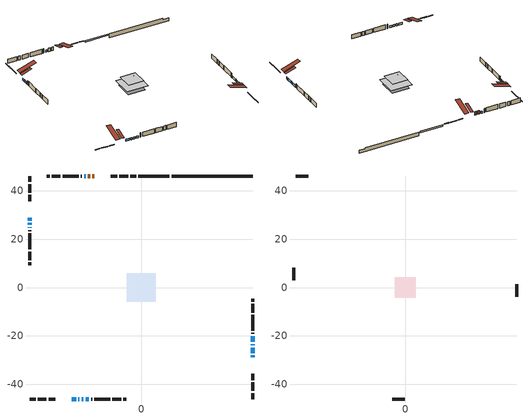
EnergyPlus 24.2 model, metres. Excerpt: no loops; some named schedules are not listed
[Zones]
conditioned space
 floor adiabatic (Floor3 construction): -2.15,-2.15 -2.15,2.15 2.15,2.15 2.15,-2.15 z0.76
 floor adiabatic (AdiabaticFloorConstruction): -5.92,-5.92 -5.92,5.92 5.92,5.92 5.92,-5.92 z0.76
 floor foundation (Slab1 construction): -4.94,-4.94 -4.94,4.94 4.94,4.94 4.94,-4.94 z-1.68
 floor foundation (Slab3 construction): -2.15,-2.15 -2.15,2.15 2.15,2.15 2.15,-2.15 z0
 wall outside (RimJoist1 construction): -2.07,46.12 -4.47,46.12 / -46.12,-46.12 -43.72,-46.12 / -46.12,46.12 -46.12,43.72 / 46.12,-46.12 46.12,-43.72 z0.76:1.06
 wall outside (RimJoist2 construction): -5.4,46.12 -9,46.12 / -42.79,-46.12 -39.19,-46.12 / -46.12,42.79 -46.12,39.19 / 46.12,-42.79 46.12,-39.19 z0.76:1.06
 wall outside (RimJoist3 construction): -9.93,46.12 -12.61,46.12 / -38.26,-46.12 -35.58,-46.12 / -46.12,38.26 -46.12,35.58 / 46.12,-38.26 46.12,-35.58 z0.76:1.06
 wall outside (AdiabaticWallConstruction 1): -19.38,46.12 -20.2,46.12 / -21.13,46.12 -22.05,46.12 z0.76:2.79
 wall outside (AdiabaticWallConstruction): -46.12,28.81 -46.12,27.64 / -28.81,-46.12 -26.93,-46.12 / -22.98,46.12 -23.64,46.12 / -46.12,26.71 -46.12,25.95 / -26,-46.12 -25.64,-46.12 / 46.12,-28.81 46.12,-28.09 / -46.12,25.02 -46.12,24.63 / 46.12,-27.16 46.12,-24.87 / 46.12,-23.95 46.12,-23.45 / 46.12,-22.52 46.12,-20.14 / -24.71,-46.12 -23.95,-46.12 / -23.02,-46.12 -21.7,-46.12 z0.76:1.98
 wall outside (Wall1 construction): -24.57,46.12 -25.01,46.12 / -20.77,-46.12 -20.33,-46.12 / -46.12,23.71 -46.12,23.27 / 46.12,-19.21 46.12,-18.77 z0.76:3.2
 wall outside (Wall2 construction): -25.94,46.12 -32.48,46.12 / -19.4,-46.12 -12.86,-46.12 / -46.12,22.34 -46.12,15.8 / 46.12,-17.84 46.12,-11.3 z0.76:3.2
 wall outside (Wall3 construction): -33.41,46.12 -36.99,46.12 / -11.93,-46.12 -8.35,-46.12 / -46.12,14.87 -46.12,11.29 / 46.12,-10.37 46.12,-6.79 z0.76:3.2
 wall outside (Wall4 construction): -37.92,46.12 -39.1,46.12 / -7.42,-46.12 -6.24,-46.12 / -46.12,10.36 -46.12,9.18 / 46.12,-5.86 46.12,-4.68 z0.76:3.2
 wall foundation (FoundationWall1 construction): 12.59,46.12,-1.68 12.59,46.12,0.61 42.77,46.12,0.61 42.77,46.12,-0.06 46.12,46.12,-0.06 46.12,46.12,-1.68
 wall foundation (FoundationWall3 construction): 11.66,46.12 -1.14,46.12 z0:0.76
 window (WindowConstruction): -46.12,28.81 -46.12,27.64 z0.76:1.98
 window (WindowConstruction 7): -28.81,-46.12 -26.93,-46.12 z0.76:1.98
 window (WindowConstruction 8): -22.98,46.12 -23.64,46.12 z0.76:1.98
 window (WindowConstruction 9): -46.12,26.71 -46.12,25.95 z0.76:1.98
 window (WindowConstruction 10): -26,-46.12 -25.64,-46.12 z0.76:1.98
 window (WindowConstruction 11): 46.12,-28.81 46.12,-28.09 z0.76:1.98
 window (WindowConstruction 1): -46.12,25.02 -46.12,24.64 z0.76:1.98
 window (WindowConstruction 2): 46.12,-27.16 46.12,-24.87 z0.76:1.98
 window (WindowConstruction 3): 46.12,-23.94 46.12,-23.45 z0.76:1.98
 window (WindowConstruction 4): 46.12,-22.52 46.12,-20.14 z0.76:1.98
 window (WindowConstruction 5): -24.71,-46.12 -23.95,-46.12 z0.76:1.98
 window (WindowConstruction 6): -23.02,-46.12 -21.7,-46.12 z0.76:1.98
 door (Door): -19.38,46.12 -20.2,46.12 z0.76:2.79
 door (Door 1): -21.13,46.12 -22.05,46.12 z0.76:2.79
 ceiling adiabatic (AdiabaticFloorConstruction): 5.92,-5.92 5.92,5.92 -5.92,5.92 -5.92,-5.92 z0.76
 roof outside (Roof2 construction): -18.45,46.12,3.2 -18.45,40.51,5.07 -16.97,40.51,5.07 -16.97,46.12,3.2; -29.74,-46.12,3.2 -29.74,-40.51,5.07 -31.22,-40.51,5.07 -31.22,-46.12,3.2; -46.12,29.74,3.2 -40.51,29.74,5.07 -40.51,31.22,5.07 -46.12,31.22,3.2; 46.12,-29.74,3.2 40.51,-29.74,5.07 40.51,-31.22,5.07 46.12,-31.22,3.2
attic - vented
 floor to conditioned space (Floor1 construction Reversed): -4.27,-4.27 -4.27,4.27 4.27,4.27 4.27,-4.27 z3.2
 floor to conditioned space (Floor2 construction Reversed): -2.35,-2.35 -2.35,2.35 2.35,2.35 2.35,-2.35 z3.2
 wall outside (Wall5 construction): -40.03,46.12 -45.19,46.12 / -5.31,-46.12 -0.15,-46.12 / -46.12,8.25 -46.12,3.09 / 46.12,-3.75 46.12,1.41 z0.76:3.2
 roof outside (Roof1 construction): -16.04,46.12,3.2 -16.04,36.63,6.36 -13.54,36.63,6.36 -13.54,46.12,3.2; -32.15,-46.12,3.2 -32.15,-36.63,6.36 -34.65,-36.63,6.36 -34.65,-46.12,3.2; -46.12,32.15,3.2 -36.63,32.15,6.36 -36.63,34.65,6.36 -46.12,34.65,3.2; 46.12,-32.15,3.2 36.63,-32.15,6.36 36.63,-34.65,6.36 46.12,-34.65,3.2
[Building]
Building 1: Terrain=Suburbs
[Site:Location]
Swift Current_SK: Latitude {deg}=50.29; Longitude {deg}=-107.69; Time Zone {hr}=-6; Elevation {m}=817; Keep Site Location Information=Yes
[Site:GroundTemperature:Shallow]
0.0715302, -2.00391, -2.17012, -1.18522, 2.76862, 6.70403, 10.1158, 12.2771, 12.4607, 10.7029, 7.37809, 3.5634
[Site:WaterMainsTemperature]
Calculation Method=Schedule; Temperature Schedule=mains temperature schedule
[Material] Roughness=Rough; Thermal Absorptance=0.9
Name | Thickness {m} | Conductivity {W/m-K} | Density {kg/m3} | Specific Heat {J/kg-K} | Solar Absorptance | Visible Absorptance
asphalt or fiberglass shingles | 0.00635 | 0.162714 | 1121.4 | 1465.45 | 0.84 | 0.84
ceiling loosefill ins | 0.0846667 | 0.0480833 | 16.02 | 1046.75 | 0.7 | 0.7
ceiling stud and cavity | 0.1397 | 0.0762858 | 65.682 | 1177.47 | 0.7 | 0.7
ceiling stud and cavity 1 | 0.1397 | 0.0853088 | 65.682 | 1177.47 | 0.7 | 0.7
concrete 4.0 in. | 0.1016 | 1.803125 | 2242.8 | 837.4 | 0.7 | 0.7
concrete 8.0 in. | 0.2032 | 1.803125 | 2242.8 | 837.4 | 0.7 | 0.7
door material | 0.04445 | 0.20624 | 512.64 | 1214.23 | 0.7 | 0.7
door material 1 | 0.04445 | 0.053851 | 512.64 | 1214.23 | 0.7 | 0.7
exterior vertical ins | 0.0457286 | 0.029427 | 32.04 | 1214.23 | 0.7 | 0.7
exterior vertical ins 1 | 0.107311 | 0.029427 | 32.04 | 1214.23 | 0.7 | 0.7
floor covering | 0.0127 | 9.015625 | 54.468 | 1339.84 | 0.6 | 0.6
floor covering 1 | 0.0127 | 0.0433444 | 54.468 | 1339.84 | 0.6 | 0.6
floor rigid ins; wall rigid ins 1 | 0.512978 | 0.029427 | 32.04 | 1214.23 | 0.7 | 0.7
floor stud and cavity | 0.0889 | 0.220277 | 50.32683 | 1063.81 | 0.7 | 0.7
floor stud and cavity 1 | 0.1397 | 1.75129 | 37.0049 | 1207.88 | 0.7 | 0.7
furniture material conditioned space 1 | 0.1524 | 0.115458 | 640.8 | 1214.23 | 0.6 | 0.6
gypsum board | 0.0127 | 0.160291 | 801 | 837.4 | 0.6 | 0.6
gypsum board 1 | 0.0127 | 0.160291 | 801 | 837.4 | 0.7 | 0.7
osb sheathing 0.5 in. | 0.0127 | 0.115458 | 512.64 | 1214.23 | 0.7 | 0.7
osb sheathing 0.75 in. | 0.01905 | 0.115458 | 512.64 | 1214.23 | 0.7 | 0.7
osb sheathing 2.0 in. | 0.0508 | 0.115458 | 512.64 | 1214.23 | 0.7 | 0.7
rim joist stud and cavity | 0.0508 | 0.271007 | 50.32683 | 1063.81 | 0.6 | 0.6
rim joist stud and cavity 1 | 0.0508 | 0.0310355 | 125.044 | 1163.47 | 0.6 | 0.6
roof rigid ins; wall rigid ins | 0.051816 | 0.029427 | 32.04 | 1214.23 | 0.7 | 0.7
roof stud and cavity | 0.2032 | 0.213789 | 78.34581 | 1123.46 | 0.7 | 0.7
wall stud and cavity | 0.1397 | 0.265352 | 139.0536 | 1170.24 | 0.7 | 0.7
wall stud and cavity 1 | 0.1397 | 0.114817 | 139.0536 | 1170.24 | 0.7 | 0.7
wall stud and cavity 2 | 0.1397 | 0.217369 | 139.0536 | 1170.24 | 0.7 | 0.7
wall stud and cavity 3 | 0.1397 | 0.255113 | 139.0536 | 1170.24 | 0.7 | 0.7
wall stud and cavity 4 | 0.0889 | 6.1454 | 50.32683 | 1063.81 | 0.6 | 0.6
wall stud and cavity 5 | 0.0889 | 0.380278 | 52.3479 | 1209.89 | 0.7 | 0.7
wall stud and cavity 6 | 0.0889 | 0.391764 | 83.0341 | 1211.67 | 0.7 | 0.7
wood siding | 0.0254 | 0.102417 | 544.68 | 1172.36 | 0 | 0
wood siding 1 | 0.00254 | 0.102417 | 544.68 | 1172.36 | 0 | 0
wood siding 2; wood siding 3; wood siding 4 | 0.0254 | 0.102417 | 544.68 | 1172.36 | 0.7 | 0.7
[WindowMaterial:SimpleGlazingSystem]
Name | U-Factor {W/m2-K} | Solar Heat Gain Coefficient
WindowMaterial | 2.92587 | 0.66
WindowMaterial 1 | 1.84081 | 0.5
WindowMaterial 2 | 1.79254 | 0.53
WindowMaterial 3 | 2.972433 | 0.61
WindowMaterial 4 | 1.68807 | 0.58
WindowMaterial 5 | 1.72498 | 0.56
WindowMaterial 6 | 1.2503 | 0.52
WindowMaterial 7 | 1.79368 | 0.53
WindowMaterial 8 | 4.36809 | 0.64
WindowMaterial 9 | 1.86011 | 0.49
[Construction]
AdiabaticFloorConstruction: floor stud and cavity 1, floor rigid ins, osb sheathing 0.75 in., floor covering 1
AdiabaticWallConstruction: wood siding 3, wall rigid ins 1, wall stud and cavity 5, gypsum board
AdiabaticWallConstruction 1: wood siding 4, wall rigid ins 1, wall stud and cavity 5, gypsum board
Door: door material
Door 1: door material 1
Floor1 construction Reversed: gypsum board, ceiling stud and cavity
Floor2 construction Reversed: gypsum board, ceiling stud and cavity 1, ceiling loosefill ins
Floor3 construction: floor stud and cavity, floor covering
FoundationWall1 construction; FoundationWall3 construction: concrete 8.0 in., gypsum board 1
furniture construction conditioned space 1: furniture material conditioned space 1
PartitionWallConstruction: gypsum board, wall stud and cavity 6, gypsum board
RimJoist1 construction: wood siding 2, rim joist stud and cavity
RimJoist2 construction; RimJoist3 construction: wood siding 2, osb sheathing 2.0 in., rim joist stud and cavity 1
Roof1 construction: asphalt or fiberglass shingles
Roof2 construction: asphalt or fiberglass shingles, roof rigid ins, osb sheathing 0.75 in., roof stud and cavity, gypsum board
Slab1 construction; Slab3 construction: concrete 4.0 in.
Wall1 construction: wood siding, wall rigid ins, osb sheathing 0.5 in., wall stud and cavity, gypsum board
Wall2 construction: wood siding, osb sheathing 0.5 in., wall stud and cavity 1, gypsum board
Wall3 construction: wood siding, wall rigid ins, osb sheathing 0.5 in., wall stud and cavity 2, gypsum board
Wall4 construction: wood siding, wall rigid ins, osb sheathing 0.5 in., wall stud and cavity 3, gypsum board
Wall5 construction: wood siding 1, wall stud and cavity 4
WindowConstruction: WindowMaterial
WindowConstruction 1: WindowMaterial 1
WindowConstruction 10; WindowConstruction 11: WindowMaterial 9
WindowConstruction 2; WindowConstruction 5: WindowMaterial 2
WindowConstruction 3: WindowMaterial 3
WindowConstruction 4: WindowMaterial 4
WindowConstruction 6: WindowMaterial 5
WindowConstruction 7: WindowMaterial 6
WindowConstruction 8: WindowMaterial 7
WindowConstruction 9: WindowMaterial 8
[Zone] Multiplier=1; Part of Total Floor Area=Yes
Name | Volume {m3}
attic - vented | 48.6938
conditioned space | 607.8
[Space]
Name | Zone | Volume {m3}
attic - vented 1 | attic - vented | 48.6938
conditioned space 1 | conditioned space | 607.8
[ZoneInfiltration:EffectiveLeakageArea]
infil attic - vented 1: Zone or Space=attic - vented 1; Schedule=Always On Discrete; Effective Air Leakage Area {cm2}=2956.68; Stack Coefficient=0.000389451; Wind Coefficient=1.33336e-05
[ZoneMixing]
whole house fan mix: Zone or Space=attic - vented; Schedule=Always On Continuous; Design Flow Rate Calculation Method=Flow/Zone; Design Flow Rate {m3/s}=0; Source Zone or Space=conditioned space
[SurfaceProperty:ExposedFoundationPerimeter] Exposed Perimeter Calculation Method=TotalExposedPerimeter
Name | Total Exposed Perimeter {m}
Slab1 | 33.528
Slab3 | 12.802
[InternalMass] Zone or ZoneList=conditioned space; Space or SpaceList=conditioned space 1
Name | Construction | Surface Area {m2}
furniture mass conditioned space 1 | furniture construction conditioned space 1 | 109.734
partition wall mass | PartitionWallConstruction | 255.929
[Lights]
interior lighting: Zone or ZoneList or Space or SpaceList=conditioned space 1; Schedule=interior lighting schedule; Design Level Calculation Method=LightingLevel; Lighting Level {W}=343.2; Return Air Fraction=0; Fraction Radiant=0.6; Fraction Visible=0.2; Fraction Replaceable=1
[People]
occupants: Zone or ZoneList or Space or SpaceList=conditioned space 1; Number of People Schedule=occupants schedule; Number of People Calculation Method=People; Number of People=3; Fraction Radiant=0.314171; Sensible Heat Fraction=0.56303; Activity Level Schedule=occupants activity schedule; Carbon Dioxide Generation Rate {m3/s-W}=0; Enable ASHRAE 55 Comfort Warnings=No; Mean Radiant Temperature Calculation Type=EnclosureAveraged
[ElectricEquipment] Zone or ZoneList or Space or SpaceList=conditioned space 1; Design Level Calculation Method=EquipmentLevel
Name | Schedule | Design Level {W} | Fraction Latent | Fraction Radiant | Fraction Lost
clothes dryer | clothes dryer schedule | 140.772 | 0.015 | 0.081 | 0.85
clothes washer | clothes washer schedule | 32.1985 | 0.03 | 0.162 | 0.7
cooking range | cooking range schedule | 215.147 | 0.08 | 0.432 | 0.2
dishwasher | dishwasher schedule | 66.8632 | 0.3 | 0.18 | 0.4
fridge | fridge schedule | 72.9452 | 0 | 0.6 | 0
mech vent house fan | mech vent house fan schedule | 0 | 0 | 0 | 1
mech vent house fan cfis | mech vent house fan cfis schedule | 0 | 0 | 0 | 0
misc plug loads | misc plug loads schedule | 494.7 | 0.045 | 0.513 | 0.1
whole house fan | Always On Discrete | 0 | 0 | 0 | 1
[OtherEquipment] Zone or ZoneList or Space or SpaceList=conditioned space 1; Design Level Calculation Method=EquipmentLevel
Name | Fuel Type | Schedule | Design Level {W} | Fraction Latent | Fraction Radiant | Fraction Lost
clothes dryer 1 | Electricity | clothes dryer schedule | 0 | 0.015 | 0.081 | 0.85
cooking range 1 | Electricity | cooking range schedule | 0 | 0.08 | 0.432 | 0.2
general water use latent | None | general water use schedule | 62.594 | 1 | 0 | 0
general water use sensible | None | general water use schedule | -61.6891 | 0 | 0.6 | 0
mech vent house fan latent load | None | Always On Discrete | 0 | 1 | 0 | 0
mech vent house fan sensible load | None | Always On Discrete | 0 | 0 | 0 | 0
water heater energy adjustment1 | Electricity | Always On Discrete | 0.01 | 0 | 0 | 1
[ZoneInfiltration:DesignFlowRate] Zone or ZoneList or Space or SpaceList=conditioned space 1; Schedule=Always On Discrete; Design Flow Rate Calculation Method=Flow/Zone; Design Flow Rate {m3/s}=0
infil flow; natural vent flow; whole house fan flow
[Foundation:Kiva] Initial Indoor Air Temperature {C}=21; Wall Depth Below Slab {m}=0.2032; Custom Block X Position 1 {m}=0.2159; Custom Block Z Position 1 {m}=0
Name | Wall Height Above Grade {m} | Custom Block Material Name 1 | Custom Block Depth 1 {m}
Foundation Kiva 1 | 0.609996 | exterior vertical ins | 2.28999
Foundation Kiva 2 | 0.759988 | exterior vertical ins 1 | 0.759988
[Foundation:Kiva:Settings]
Soil Conductivity {W/m-K}=0.849921; Soil Density {kg/m3}=1842.3; Soil Specific Heat {J/kg-K}=418.7; Ground Solar Absorptivity=0.9; Ground Thermal Absorptivity=0.9; Ground Surface Roughness {m}=0.03; Far-Field Width {m}=40; Deep-Ground Boundary Condition=ZeroFlux; Deep-Ground Depth {m}=40; Minimum Cell Dimension {m}=0.2; Maximum Cell Growth Coefficient=3; Simulation Timestep=Timestep
[Exterior:Lights]
exterior lighting: Schedule=exterior lighting schedule; Design Level {W}=75.6
[Schedule:Constant]
Name | Hourly Value
Always On Continuous; mech vent house fan schedule; mech vent house fan cfis schedule; Always On Discrete | 1
occupants activity schedule | 117.228
fridge schedule | 0
[Schedule:Week:Daily]
interior lighting schedule Week Rule - Jan1-Jan27: interior lighting schedule day, interior lighting schedule day, interior lighting schedule day, interior lighting schedule day, interior lighting schedule day, interior lighting schedule day, interior lighting schedule day, interior lighting schedule default day, interior lighting schedule default day, interior lighting schedule default day, interior lighting schedule default day, interior lighting schedule default day
interior lighting schedule Week Rule - Jan28-Feb3: interior lighting schedule day, interior lighting schedule day, interior lighting schedule day, interior lighting schedule day, interior lighting schedule day 1, interior lighting schedule day 1, interior lighting schedule day 1, interior lighting schedule default day, interior lighting schedule default day, interior lighting schedule default day, interior lighting schedule default day, interior lighting schedule default day
interior lighting schedule Week Rule - Feb4-Feb24: interior lighting schedule day 1, interior lighting schedule day 1, interior lighting schedule day 1, interior lighting schedule day 1, interior lighting schedule day 1, interior lighting schedule day 1, interior lighting schedule day 1, interior lighting schedule default day, interior lighting schedule default day, interior lighting schedule default day, interior lighting schedule default day, interior lighting schedule default day
interior lighting schedule Week Rule - Feb25-Mar3: interior lighting schedule day 1, interior lighting schedule day 1, interior lighting schedule day 1, interior lighting schedule day 1, interior lighting schedule day 2, interior lighting schedule day 2, interior lighting schedule day 2, interior lighting schedule default day, interior lighting schedule default day, interior lighting schedule default day, interior lighting schedule default day, interior lighting schedule default day
interior lighting schedule Week Rule - Mar4-Mar31: interior lighting schedule day 2, interior lighting schedule day 2, interior lighting schedule day 2, interior lighting schedule day 2, interior lighting schedule day 2, interior lighting schedule day 2, interior lighting schedule day 2, interior lighting schedule default day, interior lighting schedule default day, interior lighting schedule default day, interior lighting schedule default day, interior lighting schedule default day
interior lighting schedule Week Rule - Apr1-Apr28: interior lighting schedule day 3, interior lighting schedule day 3, interior lighting schedule day 3, interior lighting schedule day 3, interior lighting schedule day 3, interior lighting schedule day 3, interior lighting schedule day 3, interior lighting schedule default day, interior lighting schedule default day, interior lighting schedule default day, interior lighting schedule default day, interior lighting schedule default day
interior lighting schedule Week Rule - Apr29-May5: interior lighting schedule day 3, interior lighting schedule day 3, interior lighting schedule day 4, interior lighting schedule day 4, interior lighting schedule day 4, interior lighting schedule day 4, interior lighting schedule day 4, interior lighting schedule default day, interior lighting schedule default day, interior lighting schedule default day, interior lighting schedule default day, interior lighting schedule default day
interior lighting schedule Week Rule - May6-May26: interior lighting schedule day 4, interior lighting schedule day 4, interior lighting schedule day 4, interior lighting schedule day 4, interior lighting schedule day 4, interior lighting schedule day 4, interior lighting schedule day 4, interior lighting schedule default day, interior lighting schedule default day, interior lighting schedule default day, interior lighting schedule default day, interior lighting schedule default day
interior lighting schedule Week Rule - May27-Jun2: interior lighting schedule day 4, interior lighting schedule day 4, interior lighting schedule day 4, interior lighting schedule day 4, interior lighting schedule day 4, interior lighting schedule day 5, interior lighting schedule day 5, interior lighting schedule default day, interior lighting schedule default day, interior lighting schedule default day, interior lighting schedule default day, interior lighting schedule default day
interior lighting schedule Week Rule - Jun3-Jun30: interior lighting schedule day 5, interior lighting schedule day 5, interior lighting schedule day 5, interior lighting schedule day 5, interior lighting schedule day 5, interior lighting schedule day 5, interior lighting schedule day 5, interior lighting schedule default day, interior lighting schedule default day, interior lighting schedule default day, interior lighting schedule default day, interior lighting schedule default day
interior lighting schedule Week Rule - Jul1-Jul28: interior lighting schedule day 6, interior lighting schedule day 6, interior lighting schedule day 6, interior lighting schedule day 6, interior lighting schedule day 6, interior lighting schedule day 6, interior lighting schedule day 6, interior lighting schedule default day, interior lighting schedule default day, interior lighting schedule default day, interior lighting schedule default day, interior lighting schedule default day
interior lighting schedule Week Rule - Jul29-Aug4: interior lighting schedule day 6, interior lighting schedule day 6, interior lighting schedule day 6, interior lighting schedule day 7, interior lighting schedule day 7, interior lighting schedule day 7, interior lighting schedule day 7, interior lighting schedule default day, interior lighting schedule default day, interior lighting schedule default day, interior lighting schedule default day, interior lighting schedule default day
interior lighting schedule Week Rule - Aug5-Aug25: interior lighting schedule day 7, interior lighting schedule day 7, interior lighting schedule day 7, interior lighting schedule day 7, interior lighting schedule day 7, interior lighting schedule day 7, interior lighting schedule day 7, interior lighting schedule default day, interior lighting schedule default day, interior lighting schedule default day, interior lighting schedule default day, interior lighting schedule default day
interior lighting schedule Week Rule - Aug26-Sep1: interior lighting schedule day 7, interior lighting schedule day 7, interior lighting schedule day 7, interior lighting schedule day 7, interior lighting schedule day 7, interior lighting schedule day 7, interior lighting schedule day 8, interior lighting schedule default day, interior lighting schedule default day, interior lighting schedule default day, interior lighting schedule default day, interior lighting schedule default day
interior lighting schedule Week Rule - Sep2-Sep29: interior lighting schedule day 8, interior lighting schedule day 8, interior lighting schedule day 8, interior lighting schedule day 8, interior lighting schedule day 8, interior lighting schedule day 8, interior lighting schedule day 8, interior lighting schedule default day, interior lighting schedule default day, interior lighting schedule default day, interior lighting schedule default day, interior lighting schedule default day
interior lighting schedule Week Rule - Sep30-Oct6: interior lighting schedule day 8, interior lighting schedule day 9, interior lighting schedule day 9, interior lighting schedule day 9, interior lighting schedule day 9, interior lighting schedule day 9, interior lighting schedule day 9, interior lighting schedule default day, interior lighting schedule default day, interior lighting schedule default day, interior lighting schedule default day, interior lighting schedule default day
interior lighting schedule Week Rule - Oct7-Oct27: interior lighting schedule day 9, interior lighting schedule day 9, interior lighting schedule day 9, interior lighting schedule day 9, interior lighting schedule day 9, interior lighting schedule day 9, interior lighting schedule day 9, interior lighting schedule default day, interior lighting schedule default day, interior lighting schedule default day, interior lighting schedule default day, interior lighting schedule default day
interior lighting schedule Week Rule - Oct28-Nov3: interior lighting schedule day 9, interior lighting schedule day 9, interior lighting schedule day 9, interior lighting schedule day 9, interior lighting schedule day 10, interior lighting schedule day 10, interior lighting schedule day 10, interior lighting schedule default day, interior lighting schedule default day, interior lighting schedule default day, interior lighting schedule default day, interior lighting schedule default day
interior lighting schedule Week Rule - Nov4-Nov24: interior lighting schedule day 10, interior lighting schedule day 10, interior lighting schedule day 10, interior lighting schedule day 10, interior lighting schedule day 10, interior lighting schedule day 10, interior lighting schedule day 10, interior lighting schedule default day, interior lighting schedule default day, interior lighting schedule default day, interior lighting schedule default day, interior lighting schedule default day
interior lighting schedule Week Rule - Nov25-Dec1: interior lighting schedule day 10, interior lighting schedule day 10, interior lighting schedule day 10, interior lighting schedule day 10, interior lighting schedule day 10, interior lighting schedule day 10, interior lighting schedule day 11, interior lighting schedule default day, interior lighting schedule default day, interior lighting schedule default day, interior lighting schedule default day, interior lighting schedule default day
interior lighting schedule Week Rule - Dec2-Dec31: interior lighting schedule day 11, interior lighting schedule day 11, interior lighting schedule day 11, interior lighting schedule day 11, interior lighting schedule day 11, interior lighting schedule day 11, interior lighting schedule day 11, interior lighting schedule default day, interior lighting schedule default day, interior lighting schedule default day, interior lighting schedule default day, interior lighting schedule default day
occupants schedule Week Rule - Jan1-Dec31: occupants schedule day, occupants schedule day, occupants schedule day, occupants schedule day, occupants schedule day, occupants schedule day, occupants schedule day, occupants schedule default day, occupants schedule default day, occupants schedule default day, occupants schedule default day, occupants schedule default day
clothes dryer schedule Week Rule - Jan1-Dec31: clothes dryer schedule day, clothes dryer schedule day, clothes dryer schedule day, clothes dryer schedule day, clothes dryer schedule day, clothes dryer schedule day, clothes dryer schedule day, clothes dryer schedule default day, clothes dryer schedule default day, clothes dryer schedule default day, clothes dryer schedule default day, clothes dryer schedule default day
clothes washer schedule Week Rule - Jan1-Dec31: clothes washer schedule day, clothes washer schedule day, clothes washer schedule day, clothes washer schedule day, clothes washer schedule day, clothes washer schedule day, clothes washer schedule day, clothes washer schedule default day, clothes washer schedule default day, clothes washer schedule default day, clothes washer schedule default day, clothes washer schedule default day
cooking range schedule Week Rule - Jan1-Dec31: cooking range schedule day, cooking range schedule day, cooking range schedule day, cooking range schedule day, cooking range schedule day, cooking range schedule day, cooking range schedule day, cooking range schedule default day, cooking range schedule default day, cooking range schedule default day, cooking range schedule default day, cooking range schedule default day
dishwasher schedule Week Rule - Jan1-Dec31: dishwasher schedule day, dishwasher schedule day, dishwasher schedule day, dishwasher schedule day, dishwasher schedule day, dishwasher schedule day, dishwasher schedule day, dishwasher schedule default day, dishwasher schedule default day, dishwasher schedule default day, dishwasher schedule default day, dishwasher schedule default day
misc plug loads schedule Week Rule - Jan1-Dec31: misc plug loads schedule day, misc plug loads schedule day, misc plug loads schedule day, misc plug loads schedule day, misc plug loads schedule day, misc plug loads schedule day, misc plug loads schedule day, misc plug loads schedule default day, misc plug loads schedule default day, misc plug loads schedule default day, misc plug loads schedule default day, misc plug loads schedule default day
general water use schedule Week Rule - Jan1-Dec31: general water use schedule day, general water use schedule day, general water use schedule day, general water use schedule day, general water use schedule day, general water use schedule day, general water use schedule day, general water use schedule default day, general water use schedule default day, general water use schedule default day, general water use schedule default day, general water use schedule default day
exterior lighting schedule Week Rule - Jan1-Jan27: exterior lighting schedule day, exterior lighting schedule day, exterior lighting schedule day, exterior lighting schedule day, exterior lighting schedule day, exterior lighting schedule day, exterior lighting schedule day, exterior lighting schedule default day, exterior lighting schedule default day, exterior lighting schedule default day, exterior lighting schedule default day, exterior lighting schedule default day
exterior lighting schedule Week Rule - Jan28-Feb3: exterior lighting schedule day, exterior lighting schedule day, exterior lighting schedule day, exterior lighting schedule day, exterior lighting schedule day 1, exterior lighting schedule day 1, exterior lighting schedule day 1, exterior lighting schedule default day, exterior lighting schedule default day, exterior lighting schedule default day, exterior lighting schedule default day, exterior lighting schedule default day
exterior lighting schedule Week Rule - Feb4-Feb24: exterior lighting schedule day 1, exterior lighting schedule day 1, exterior lighting schedule day 1, exterior lighting schedule day 1, exterior lighting schedule day 1, exterior lighting schedule day 1, exterior lighting schedule day 1, exterior lighting schedule default day, exterior lighting schedule default day, exterior lighting schedule default day, exterior lighting schedule default day, exterior lighting schedule default day
exterior lighting schedule Week Rule - Feb25-Mar3: exterior lighting schedule day 1, exterior lighting schedule day 1, exterior lighting schedule day 1, exterior lighting schedule day 1, exterior lighting schedule day 2, exterior lighting schedule day 2, exterior lighting schedule day 2, exterior lighting schedule default day, exterior lighting schedule default day, exterior lighting schedule default day, exterior lighting schedule default day, exterior lighting schedule default day
exterior lighting schedule Week Rule - Mar4-Mar31: exterior lighting schedule day 2, exterior lighting schedule day 2, exterior lighting schedule day 2, exterior lighting schedule day 2, exterior lighting schedule day 2, exterior lighting schedule day 2, exterior lighting schedule day 2, exterior lighting schedule default day, exterior lighting schedule default day, exterior lighting schedule default day, exterior lighting schedule default day, exterior lighting schedule default day
exterior lighting schedule Week Rule - Apr1-Apr28: exterior lighting schedule day 3, exterior lighting schedule day 3, exterior lighting schedule day 3, exterior lighting schedule day 3, exterior lighting schedule day 3, exterior lighting schedule day 3, exterior lighting schedule day 3, exterior lighting schedule default day, exterior lighting schedule default day, exterior lighting schedule default day, exterior lighting schedule default day, exterior lighting schedule default day
exterior lighting schedule Week Rule - Apr29-May5: exterior lighting schedule day 3, exterior lighting schedule day 3, exterior lighting schedule day 4, exterior lighting schedule day 4, exterior lighting schedule day 4, exterior lighting schedule day 4, exterior lighting schedule day 4, exterior lighting schedule default day, exterior lighting schedule default day, exterior lighting schedule default day, exterior lighting schedule default day, exterior lighting schedule default day
exterior lighting schedule Week Rule - May6-May26: exterior lighting schedule day 4, exterior lighting schedule day 4, exterior lighting schedule day 4, exterior lighting schedule day 4, exterior lighting schedule day 4, exterior lighting schedule day 4, exterior lighting schedule day 4, exterior lighting schedule default day, exterior lighting schedule default day, exterior lighting schedule default day, exterior lighting schedule default day, exterior lighting schedule default day
exterior lighting schedule Week Rule - May27-Jun2: exterior lighting schedule day 4, exterior lighting schedule day 4, exterior lighting schedule day 4, exterior lighting schedule day 4, exterior lighting schedule day 4, exterior lighting schedule day 5, exterior lighting schedule day 5, exterior lighting schedule default day, exterior lighting schedule default day, exterior lighting schedule default day, exterior lighting schedule default day, exterior lighting schedule default day
exterior lighting schedule Week Rule - Jun3-Jun30: exterior lighting schedule day 5, exterior lighting schedule day 5, exterior lighting schedule day 5, exterior lighting schedule day 5, exterior lighting schedule day 5, exterior lighting schedule day 5, exterior lighting schedule day 5, exterior lighting schedule default day, exterior lighting schedule default day, exterior lighting schedule default day, exterior lighting schedule default day, exterior lighting schedule default day
exterior lighting schedule Week Rule - Jul1-Jul28: exterior lighting schedule day 6, exterior lighting schedule day 6, exterior lighting schedule day 6, exterior lighting schedule day 6, exterior lighting schedule day 6, exterior lighting schedule day 6, exterior lighting schedule day 6, exterior lighting schedule default day, exterior lighting schedule default day, exterior lighting schedule default day, exterior lighting schedule default day, exterior lighting schedule default day
exterior lighting schedule Week Rule - Jul29-Aug4: exterior lighting schedule day 6, exterior lighting schedule day 6, exterior lighting schedule day 6, exterior lighting schedule day 7, exterior lighting schedule day 7, exterior lighting schedule day 7, exterior lighting schedule day 7, exterior lighting schedule default day, exterior lighting schedule default day, exterior lighting schedule default day, exterior lighting schedule default day, exterior lighting schedule default day
exterior lighting schedule Week Rule - Aug5-Aug25: exterior lighting schedule day 7, exterior lighting schedule day 7, exterior lighting schedule day 7, exterior lighting schedule day 7, exterior lighting schedule day 7, exterior lighting schedule day 7, exterior lighting schedule day 7, exterior lighting schedule default day, exterior lighting schedule default day, exterior lighting schedule default day, exterior lighting schedule default day, exterior lighting schedule default day
exterior lighting schedule Week Rule - Aug26-Sep1: exterior lighting schedule day 7, exterior lighting schedule day 7, exterior lighting schedule day 7, exterior lighting schedule day 7, exterior lighting schedule day 7, exterior lighting schedule day 7, exterior lighting schedule day 8, exterior lighting schedule default day, exterior lighting schedule default day, exterior lighting schedule default day, exterior lighting schedule default day, exterior lighting schedule default day
exterior lighting schedule Week Rule - Sep2-Sep29: exterior lighting schedule day 8, exterior lighting schedule day 8, exterior lighting schedule day 8, exterior lighting schedule day 8, exterior lighting schedule day 8, exterior lighting schedule day 8, exterior lighting schedule day 8, exterior lighting schedule default day, exterior lighting schedule default day, exterior lighting schedule default day, exterior lighting schedule default day, exterior lighting schedule default day
exterior lighting schedule Week Rule - Sep30-Oct6: exterior lighting schedule day 8, exterior lighting schedule day 9, exterior lighting schedule day 9, exterior lighting schedule day 9, exterior lighting schedule day 9, exterior lighting schedule day 9, exterior lighting schedule day 9, exterior lighting schedule default day, exterior lighting schedule default day, exterior lighting schedule default day, exterior lighting schedule default day, exterior lighting schedule default day
exterior lighting schedule Week Rule - Oct7-Oct27: exterior lighting schedule day 9, exterior lighting schedule day 9, exterior lighting schedule day 9, exterior lighting schedule day 9, exterior lighting schedule day 9, exterior lighting schedule day 9, exterior lighting schedule day 9, exterior lighting schedule default day, exterior lighting schedule default day, exterior lighting schedule default day, exterior lighting schedule default day, exterior lighting schedule default day
[Schedule:Year]
interior lighting schedule: interior lighting schedule Week Rule - Jan1-Jan27, 1, 1, 1, 27, interior lighting schedule Week Rule - Jan28-Feb3, 1, 28, 2, 3, interior lighting schedule Week Rule - Feb4-Feb24, 2, 4, 2, 24, interior lighting schedule Week Rule - Feb25-Mar3, 2, 25, 3, 3, interior lighting schedule Week Rule - Mar4-Mar31, 3, 4, 3, 31, interior lighting schedule Week Rule - Apr1-Apr28, 4, 1, 4, 28, interior lighting schedule Week Rule - Apr29-May5, 4, 29, 5, 5, interior lighting schedule Week Rule - May6-May26, 5, 6, 5, 26, interior lighting schedule Week Rule - May27-Jun2, 5, 27, 6, 2, interior lighting schedule Week Rule - Jun3-Jun30, 6, 3, 6, 30, interior lighting schedule Week Rule - Jul1-Jul28, 7, 1, 7, 28, interior lighting schedule Week Rule - Jul29-Aug4, 7, 29, 8, 4, interior lighting schedule Week Rule - Aug5-Aug25, 8, 5, 8, 25, interior lighting schedule Week Rule - Aug26-Sep1, 8, 26, 9, 1, interior lighting schedule Week Rule - Sep2-Sep29, 9, 2, 9, 29, interior lighting schedule Week Rule - Sep30-Oct6, 9, 30, 10, 6, interior lighting schedule Week Rule - Oct7-Oct27, 10, 7, 10, 27, interior lighting schedule Week Rule - Oct28-Nov3, 10, 28, 11, 3, interior lighting schedule Week Rule - Nov4-Nov24, 11, 4, 11, 24, interior lighting schedule Week Rule - Nov25-Dec1, 11, 25, 12, 1, interior lighting schedule Week Rule - Dec2-Dec31, 12, 2, 12, 31
occupants schedule: occupants schedule Week Rule - Jan1-Dec31, 1, 1, 12, 31
clothes dryer schedule: clothes dryer schedule Week Rule - Jan1-Dec31, 1, 1, 12, 31
clothes washer schedule: clothes washer schedule Week Rule - Jan1-Dec31, 1, 1, 12, 31
cooking range schedule: cooking range schedule Week Rule - Jan1-Dec31, 1, 1, 12, 31
dishwasher schedule: dishwasher schedule Week Rule - Jan1-Dec31, 1, 1, 12, 31
misc plug loads schedule: misc plug loads schedule Week Rule - Jan1-Dec31, 1, 1, 12, 31
general water use schedule: general water use schedule Week Rule - Jan1-Dec31, 1, 1, 12, 31
exterior lighting schedule: exterior lighting schedule Week Rule - Jan1-Jan27, 1, 1, 1, 27, exterior lighting schedule Week Rule - Jan28-Feb3, 1, 28, 2, 3, exterior lighting schedule Week Rule - Feb4-Feb24, 2, 4, 2, 24, exterior lighting schedule Week Rule - Feb25-Mar3, 2, 25, 3, 3, exterior lighting schedule Week Rule - Mar4-Mar31, 3, 4, 3, 31, exterior lighting schedule Week Rule - Apr1-Apr28, 4, 1, 4, 28, exterior lighting schedule Week Rule - Apr29-May5, 4, 29, 5, 5, exterior lighting schedule Week Rule - May6-May26, 5, 6, 5, 26, exterior lighting schedule Week Rule - May27-Jun2, 5, 27, 6, 2, exterior lighting schedule Week Rule - Jun3-Jun30, 6, 3, 6, 30, exterior lighting schedule Week Rule - Jul1-Jul28, 7, 1, 7, 28, exterior lighting schedule Week Rule - Jul29-Aug4, 7, 29, 8, 4, exterior lighting schedule Week Rule - Aug5-Aug25, 8, 5, 8, 25, exterior lighting schedule Week Rule - Aug26-Sep1, 8, 26, 9, 1, exterior lighting schedule Week Rule - Sep2-Sep29, 9, 2, 9, 29, exterior lighting schedule Week Rule - Sep30-Oct6, 9, 30, 10, 6, exterior lighting schedule Week Rule - Oct7-Oct27, 10, 7, 10, 27, exterior lighting schedule Week Rule - Oct28-Nov3, 10, 28, 11, 3, exterior lighting schedule Week Rule - Nov4-Nov24, 11, 4, 11, 24, exterior lighting schedule Week Rule - Nov25-Dec1, 11, 25, 12, 1, exterior lighting schedule Week Rule - Dec2-Dec31, 12, 2, 12, 31
[Schedule:Compact]
mains temperature schedule: Through: 01/01, For: AllDays, Until: 24:00, 5.17944, Through: 01/02, For: AllDays, Until: 24:00, 5.11222, Through: 01/03, For: AllDays, Until: 24:00, 5.04667, Through: 01/04, For: AllDays, Until: 24:00, 4.98167, Through: 01/05, For: AllDays, Until: 24:00, 4.91778, Through: 01/06, For: AllDays, Until: 24:00, 4.85444, Through: 01/07, For: AllDays, Until: 24:00, 4.79278, Through: 01/08, For: AllDays, Until: 24:00, 4.73167, Through: 01/09, For: AllDays, Until: 24:00, 4.67167, Through: 01/10, For: AllDays, Until: 24:00, 4.61278, Through: 01/11, For: AllDays, Until: 24:00, 4.55556, Through: 01/12, For: AllDays, Until: 24:00, 4.49889, Through: 01/13, For: AllDays, Until: 24:00, 4.44333, Through: 01/14, For: AllDays, Until: 24:00, 4.38889, Through: 01/15, For: AllDays, Until: 24:00, 4.33611, Through: 01/16, For: AllDays, Until: 24:00, 4.28389, Through: 01/17, For: AllDays, Until: 24:00, 4.23333, Through: 01/18, For: AllDays, Until: 24:00, 4.18389, Through: 01/19, For: AllDays, Until: 24:00, 4.13556, Through: 01/20, For: AllDays, Until: 24:00, 4.08833, Through: 01/21, For: AllDays, Until: 24:00, 4.04222, Through: 01/22, For: AllDays, Until: 24:00, 3.99778, Through: 01/23, For: AllDays, Until: 24:00, 3.95444, Through: 01/24, For: AllDays, Until: 24:00, 3.91278, Through: 01/25, For: AllDays, Until: 24:00, 3.87167, Through: 01/26, For: AllDays, Until: 24:00, 3.83222, Through: 01/27, For: AllDays, Until: 24:00, 3.79444, Through: 01/28, For: AllDays, Until: 24:00, 3.75778, Through: 01/29, For: AllDays, Until: 24:00, 3.72222, Through: 01/30, For: AllDays, Until: 24:00, 3.68833, Through: 01/31, For: AllDays, Until: 24:00, 3.65556, Through: 02/01, For: AllDays, Until: 24:00, 3.62444, Through: 02/02, For: AllDays, Until: 24:00, 3.59444, Through: 02/03, For: AllDays, Until: 24:00, 3.56611, Through: 02/04, For: AllDays, Until: 24:00, 3.53889, Through: 02/05, For: AllDays, Until: 24:00, 3.51333, Through: 02/06, For: AllDays, Until: 24:00, 3.48889, Through: 02/07, For: AllDays, Until: 24:00, 3.46611, Through: 02/08, For: AllDays, Until: 24:00, 3.445, Through: 02/09, For: AllDays, Until: 24:00, 3.425, Through: 02/10, For: AllDays, Until: 24:00, 3.40667, Through: 02/11, For: AllDays, Until: 24:00, 3.38944, Through: 02/12, For: AllDays, Until: 24:00, 3.37389, Through: 02/13, For: AllDays, Until: 24:00, 3.36, Through: 02/14, For: AllDays, Until: 24:00, 3.34722, Through: 02/15, For: AllDays, Until: 24:00, 3.33611, Through: 02/16, For: AllDays, Until: 24:00, 3.32667, Through: 02/17, For: AllDays, Until: 24:00, 3.31833, Through: 02/18, For: AllDays, Until: 24:00, 3.31167, Through: 02/19, For: AllDays, Until: 24:00, 3.30611, Through: 02/20, For: AllDays, Until: 24:00, 3.30222, Through: 02/21, For: AllDays, Until: 24:00, 3.3, Through: 02/22, For: AllDays, Until: 24:00, 3.29944, Through: 02/23, For: AllDays, Until: 24:00, 3.3, Through: 02/24, For: AllDays, Until: 24:00, 3.30222, Through: 02/25, For: AllDays, Until: 24:00, 3.30611, Through: 02/26, For: AllDays, Until: 24:00, 3.31111, Through: 02/27, For: AllDays, Until: 24:00, 3.31778, Through: 02/28, For: AllDays, Until: 24:00, 3.32611, Through: 03/01, For: AllDays, Until: 24:00, 3.33556, Through: 03/02, For: AllDays, Until: 24:00, 3.34667, Through: 03/03, For: AllDays, Until: 24:00, 3.35889, Through: 03/04, For: AllDays, Until: 24:00, 3.37278, Through: 03/05, For: AllDays, Until: 24:00, 3.38833, Through: 03/06, For: AllDays, Until: 24:00, 3.40556, Through: 03/07, For: AllDays, Until: 24:00, 3.42389, Through: 03/08, For: AllDays, Until: 24:00, 3.44389, Through: 03/09, For: AllDays, Until: 24:00, 3.465, Through: 03/10, For: AllDays, Until: 24:00, 3.48778, Through: 03/11, For: AllDays, Until: 24:00, 3.51167, Through: 03/12, For: AllDays, Until: 24:00, 3.53722, Through: 03/13, For: AllDays, Until: 24:00, 3.56444, Through: 03/14, For: AllDays, Until: 24:00, 3.59278, Through: 03/15, For: AllDays, Until: 24:00, 3.62222, Through: 03/16, For: AllDays, Until: 24:00, 3.65333, Through: 03/17, For: AllDays, Until: 24:00, 3.68611, Through: 03/18, For: AllDays, Until: 24:00, 3.72, Through: 03/19, For: AllDays, Until: 24:00, 3.75556, Through: 03/20, For: AllDays, Until: 24:00, 3.79167, Through: 03/21, For: AllDays, Until: 24:00, 3.83, Through: 03/22, For: AllDays, Until: 24:00, 3.86944, Through: 03/23, For: AllDays, Until: 24:00, 3.91, Through: 03/24, For: AllDays, Until: 24:00, 3.95167, Through: 03/25, For: AllDays, Until: 24:00, 3.995, Through: 03/26, For: AllDays, Until: 24:00, 4.03944, Through: 03/27, For: AllDays, Until: 24:00, 4.085, Through: 03/28, For: AllDays, Until: 24:00, 4.13222, Through: 03/29, For: AllDays, Until: 24:00, 4.18056, Through: 03/30, For: AllDays, Until: 24:00, 4.23, Through: 03/31, For: AllDays, Until: 24:00, 4.28056, Through: 04/01, For: AllDays, Until: 24:00, 4.33222, Through: 04/02, For: AllDays, Until: 24:00, 4.38556, Through: 04/03, For: AllDays, Until: 24:00, 4.44, Through: 04/04, For: AllDays, Until: 24:00, 4.495, Through: 04/05, For: AllDays, Until: 24:00, 4.55167, Through: 04/06, For: AllDays, Until: 24:00, 4.60944, Through: 04/07, For: AllDays, Until: 24:00, 4.66778, Through: 04/08, For: AllDays, Until: 24:00, 4.72778, Through: 04/09, For: AllDays, Until: 24:00, 4.78833, Through: 04/10, For: AllDays, Until: 24:00, 4.85056, Through: 04/11, For: AllDays, Until: 24:00, 4.91333, Through: 04/12, For: AllDays, Until: 24:00, 4.97722, Through: 04/13, For: AllDays, Until: 24:00, 5.04222, Through: 04/14, For: AllDays, Until: 24:00, 5.10833, Through: 04/15, For: AllDays, Until: 24:00, 5.175, Through: 04/16, For: AllDays, Until: 24:00, 5.24278, Through: 04/17, For: AllDays, Until: 24:00, 5.31167, Through: 04/18, For: AllDays, Until: 24:00, 5.38111, Through: 04/19, For: AllDays, Until: 24:00, 5.45167, Through: 04/20, For: AllDays, Until: 24:00, 5.52278, Through: 04/21, For: AllDays, Until: 24:00, 5.595, Through: 04/22, For: AllDays, Until: 24:00, 5.66778, Through: 04/23, For: AllDays, Until: 24:00, 5.74167, Through: 04/24, For: AllDays, Until: 24:00, 5.81611, Through: 04/25, For: AllDays, Until: 24:00, 5.89111, Through: 04/26, For: AllDays, Until: 24:00, 5.96722, Through: 04/27, For: AllDays, Until: 24:00, 6.04389, Through: 04/28, For: AllDays, Until: 24:00, 6.12111, Through: 04/29, For: AllDays, Until: 24:00, 6.19889, Through: 04/30, For: AllDays, Until: 24:00, 6.27722, Through: 05/01, For: AllDays, Until: 24:00, 6.35667, Through: 05/02, For: AllDays, Until: 24:00, 6.43611, Through: 05/03, For: AllDays, Until: 24:00, 6.51667, Through: 05/04, For: AllDays, Until: 24:00, 6.59778, Through: 05/05, For: AllDays, Until: 24:00, 6.67889, Through: 05/06, For: AllDays, Until: 24:00, 6.76056, Through: 05/07, For: AllDays, Until: 24:00, 6.84278, Through: 05/08, For: AllDays, Until: 24:00, 6.92556, Through: 05/09, For: AllDays, Until: 24:00, 7.00889, Through: 05/10, For: AllDays, Until: 24:00, 7.09222, Through: 05/11, For: AllDays, Until: 24:00, 7.17611, Through: 05/12, For: AllDays, Until: 24:00, 7.26056, Through: 05/13, For: AllDays, Until: 24:00, 7.345, Through: 05/14, For: AllDays, Until: 24:00, 7.43, Through: 05/15, For: AllDays, Until: 24:00, 7.515, Through: 05/16, For: AllDays, Until: 24:00, 7.60056, Through: 05/17, For: AllDays, Until: 24:00, 7.68556, Through: 05/18, For: AllDays, Until: 24:00, 7.77167, Through: 05/19, For: AllDays, Until: 24:00, 7.85722, Through: 05/20, For: AllDays, Until: 24:00, 7.94333, Through: 05/21, For: AllDays, Until: 24:00, 8.02944, Through: 05/22, For: AllDays, Until: 24:00, 8.11556, Through: 05/23, For: AllDays, Until: 24:00, 8.20222, Through: 05/24, For: AllDays, Until: 24:00, 8.28833, Through: 05/25, For: AllDays, Until: 24:00, 8.37444, Through: 05/26, For: AllDays, Until: 24:00, 8.46111, Through: 05/27, For: AllDays, Until: 24:00, 8.54722, Through: 05/28, For: AllDays, Until: 24:00, 8.63333, Through: 05/29, For: AllDays, Until: 24:00, 8.71944, Through: 05/30, For: AllDays, Until: 24:00, 8.80556, Through: 05/31, For: AllDays, Until: 24:00, 8.89111, Through: 06/01, For: AllDays, Until: 24:00, 8.97722, Through: 06/02, For: AllDays, Until: 24:00, 9.06222, Through: 06/03, For: AllDays, Until: 24:00, 9.14778, Through: 06/04, For: AllDays, Until: 24:00, 9.23278, Through: 06/05, For: AllDays, Until: 24:00, 9.31722, Through: 06/06, For: AllDays, Until: 24:00, 9.40167, Through: 06/07, For: AllDays, Until: 24:00, 9.48611, Through: 06/08, For: AllDays, Until: 24:00, 9.56944, Through: 06/09, For: AllDays, Until: 24:00, 9.65278, Through: 06/10, For: AllDays, Until: 24:00, 9.73611, Through: 06/11, For: AllDays, Until: 24:00, 9.81833, Through: 06/12, For: AllDays, Until: 24:00, 9.90056, Through: 06/13, For: AllDays, Until: 24:00, 9.98222, Through: 06/14, For: AllDays, Until: 24:00, 10.0633, Through: 06/15, For: AllDays, Until: 24:00, 10.1439, Through: 06/16, For: AllDays, Until: 24:00, 10.2244, Through: 06/17, For: AllDays, Until: 24:00, 10.3039, Through: 06/18, For: AllDays, Until: 24:00, 10.3828, Through: 06/19, For: AllDays, Until: 24:00, 10.4611, Through: 06/20, For: AllDays, Until: 24:00, 10.5389, Through: 06/21, For: AllDays, Until: 24:00, 10.6156, Through: 06/22, For: AllDays, Until: 24:00, 10.6922, Through: 06/23, For: AllDays, Until: 24:00, 10.7678, Through: 06/24, For: AllDays, Until: 24:00, 10.8428, Through: 06/25, For: AllDays, Until: 24:00, 10.9167, Through: 06/26, For: AllDays, Until: 24:00, 10.9906, Through: 06/27, For: AllDays, Until: 24:00, 11.0628, Through: 06/28, For: AllDays, Until: 24:00, 11.1344, Through: 06/29, For: AllDays, Until: 24:00, 11.2056, Through: 06/30, For: AllDays, Until: 24:00, 11.2756, Through: 07/01, For: AllDays, Until: 24:00, 11.345, Through: 07/02, For: AllDays, Until: 24:00, 11.4133, Through: 07/03, For: AllDays, Until: 24:00, 11.4806, Through: 07/04, For: AllDays, Until: 24:00, 11.5472, Through: 07/05, For: AllDays, Until: 24:00, 11.6128, Through: 07/06, For: AllDays, Until: 24:00, 11.6772, Through: 07/07, For: AllDays, Until: 24:00, 11.7411, Through: 07/08, For: AllDays, Until: 24:00, 11.8033, Through: 07/09, For: AllDays, Until: 24:00, 11.865, Through: 07/10, For: AllDays, Until: 24:00, 11.9256, Through: 07/11, For: AllDays, Until: 24:00, 11.985, Through: 07/12, For: AllDays, Until: 24:00, 12.0433, Through: 07/13, For: AllDays, Until: 24:00, 12.1, Through: 07/14, For: AllDays, Until: 24:00, 12.1561, Through: 07/15, For: AllDays, Until: 24:00, 12.2111, Through: 07/16, For: AllDays, Until: 24:00, 12.265, Through: 07/17, For: AllDays, Until: 24:00, 12.3178, Through: 07/18, For: AllDays, Until: 24:00, 12.3689, Through: 07/19, For: AllDays, Until: 24:00, 12.4194, Through: 07/20, For: AllDays, Until: 24:00, 12.4683, Through: 07/21, For: AllDays, Until: 24:00, 12.5161, Through: 07/22, For: AllDays, Until: 24:00, 12.5628, Through: 07/23, For: AllDays, Until: 24:00, 12.6078, Through: 07/24, For: AllDays, Until: 24:00, 12.6517, Through: 07/25, For: AllDays, Until: 24:00, 12.6944, Through: 07/26, For: AllDays, Until: 24:00, 12.7361, Through: 07/27, For: AllDays, Until: 24:00, 12.7761, Through: 07/28, For: AllDays, Until: 24:00, 12.815, Through: 07/29, For: AllDays, Until: 24:00, 12.8522, Through: 07/30, For: AllDays, Until: 24:00, 12.8883, Through: 07/31, For: AllDays, Until: 24:00, 12.9233, Through: 08/01, For: AllDays, Until: 24:00, 12.9567, Through: 08/02, For: AllDays, Until: 24:00, 12.9889, Through: 08/03, For: AllDays, Until: 24:00, 13.0194, Through: 08/04, For: AllDays, Until: 24:00, 13.0489, Through: 08/05, For: AllDays, Until: 24:00, 13.0767, Through: 08/06, For: AllDays, Until: 24:00, 13.1028, Through: 08/07, For: AllDays, Until: 24:00, 13.1278, Through: 08/08, For: AllDays, Until: 24:00, 13.1517, Through: 08/09, For: AllDays, Until: 24:00, 13.1739, Through: 08/10, For: AllDays, Until: 24:00, 13.1944, Through: 08/11, For: AllDays, Until: 24:00, 13.2139, Through: 08/12, For: AllDays, Until: 24:00, 13.2317, Through: 08/13, For: AllDays, Until: 24:00, 13.2478, Through: 08/14, For: AllDays, Until: 24:00, 13.2628, Through: 08/15, For: AllDays, Until: 24:00, 13.2761, Through: 08/16, For: AllDays, Until: 24:00, 13.2883, Through: 08/17, For: AllDays, Until: 24:00, 13.2989, Through: 08/18, For: AllDays, Until: 24:00, 13.3078, Through: 08/19, For: AllDays, Until: 24:00, 13.3156, Through: 08/20, For: AllDays, Until: 24:00, 13.3211, Through: 08/21, For: AllDays, Until: 24:00, 13.3261, Through: 08/22, For: AllDays, Until: 24:00, 13.3289, Through: 08/23, For: AllDays, Until: 24:00, 13.3306, Through: 08/24, For: AllDays, Until: 24:00, 13.3306, Through: 08/25, For: AllDays, Until: 24:00, 13.3294, Through: 08/26, For: AllDays, Until: 24:00, 13.3267, Through: 08/27, For: AllDays, Until: 24:00, 13.3222, Through: 08/28, For: AllDays, Until: 24:00, 13.3167, Through: 08/29, For: AllDays, Until: 24:00, 13.3094, Through: 08/30, For: AllDays, Until: 24:00, 13.3006, Through: 08/31, For: AllDays, Until: 24:00, 13.29, Through: 09/01, For: AllDays, Until: 24:00, 13.2783, Through: 09/02, For: AllDays, Until: 24:00, 13.2656, Through: 09/03, For: AllDays, Until: 24:00, 13.2506, Through: 09/04, For: AllDays, Until: 24:00, 13.2344, Through: 09/05, For: AllDays, Until: 24:00, 13.2172, Through: 09/06, For: AllDays, Until: 24:00, 13.1978, Through: 09/07, For: AllDays, Until: 24:00, 13.1772, Through: 09/08, For: AllDays, Until: 24:00, 13.1556, Through: 09/09, For: AllDays, Until: 24:00, 13.1322, Through: 09/10, For: AllDays, Until: 24:00, 13.1072, Through: 09/11, For: AllDays, Until: 24:00, 13.0811, Through: 09/12, For: AllDays, Until: 24:00, 13.0539, Through: 09/13, For: AllDays, Until: 24:00, 13.0244, Through: 09/14, For: AllDays, Until: 24:00, 12.9944, Through: 09/15, For: AllDays, Until: 24:00, 12.9622, Through: 09/16, For: AllDays, Until: 24:00, 12.9294, Through: 09/17, For: AllDays, Until: 24:00, 12.895, Through: 09/18, For: AllDays, Until: 24:00, 12.8589, Through: 09/19, For: AllDays, Until: 24:00, 12.8217, Through: 09/20, For: AllDays, Until: 24:00, 12.7833, Through: 09/21, For: AllDays, Until: 24:00, 12.7433, Through: 09/22, For: AllDays, Until: 24:00, 12.7022, Through: 09/23, For: AllDays, Until: 24:00, 12.6594, Through: 09/24, For: AllDays, Until: 24:00, 12.6156, Through: 09/25, For: AllDays, Until: 24:00, 12.5706, Through: 09/26, For: AllDays, Until: 24:00, 12.5244, Through: 09/27, For: AllDays, Until: 24:00, 12.4767, Through: 09/28, For: AllDays, Until: 24:00, 12.4283, Through: 09/29, For: AllDays, Until: 24:00, 12.3778, Through: 09/30, For: AllDays, Until: 24:00, 12.3267, Through: 10/01, For: AllDays, Until: 24:00, 12.2744, Through: 10/02, For: AllDays, Until: 24:00, 12.2211, Through: 10/03, For: AllDays, Until: 24:00, 12.1661, Through: 10/04, For: AllDays, Until: 24:00, 12.11, Through: 10/05, For: AllDays, Until: 24:00, 12.0533, Through: 10/06, For: AllDays, Until: 24:00, 11.995, Through: 10/07, For: AllDays, Until: 24:00, 11.9361, Through: 10/08, For: AllDays, Until: 24:00, 11.8756, Through: 10/09, For: AllDays, Until: 24:00, 11.8144, Through: 10/10, For: AllDays, Until: 24:00, 11.7522, Through: 10/11, For: AllDays, Until: 24:00, 11.6889, Through: 10/12, For: AllDays, Until: 24:00, 11.6244, Through: 10/13, For: AllDays, Until: 24:00, 11.5589, Through: 10/14, For: AllDays, Until: 24:00, 11.4928, Through: 10/15, For: AllDays, Until: 24:00, 11.4256, Through: 10/16, For: AllDays, Until: 24:00, 11.3572, Through: 10/17, For: AllDays, Until: 24:00, 11.2883, Through: 10/18, For: AllDays, Until: 24:00, 11.2183, Through: 10/19, For: AllDays, Until: 24:00, 11.1472, Through: 10/20, For: AllDays, Until: 24:00, 11.0756, Through: 10/21, For: AllDays, Until: 24:00, 11.0033, Through: 10/22, For: AllDays, Until: 24:00, 10.93, Through: 10/23, For: AllDays, Until: 24:00, 10.8561, Through: 10/24, For: AllDays, Until: 24:00, 10.7811, Through: 10/25, For: AllDays, Until: 24:00, 10.7056, Through: 10/26, For: AllDays, Until: 24:00, 10.6294, Through: 10/27, For: AllDays, Until: 24:00, 10.5522, Through: 10/28, For: AllDays, Until: 24:00, 10.475, Through: 10/29, For: AllDays, Until: 24:00, 10.3967, Through: 10/30, For: AllDays, Until: 24:00, 10.3178, Through: 10/31, For: AllDays, Until: 24:00, 10.2383, Through: 11/01, For: AllDays, Until: 24:00, 10.1583, Through: 11/02, For: AllDays, Until: 24:00, 10.0778, Through: 11/03, For: AllDays, Until: 24:00, 9.99667, Through: 11/04, For: AllDays, Until: 24:00, 9.915, Through: 11/05, For: AllDays, Until: 24:00, 9.83333, Through: 11/06, For: AllDays, Until: 24:00, 9.75056, Through: 11/07, For: AllDays, Until: 24:00, 9.66778, Through: 11/08, For: AllDays, Until: 24:00, 9.58444, Through: 11/09, For: AllDays, Until: 24:00, 9.50056, Through: 11/10, For: AllDays, Until: 24:00, 9.41667, Through: 11/11, For: AllDays, Until: 24:00, 9.33222, Through: 11/12, For: AllDays, Until: 24:00, 9.24778, Through: 11/13, For: AllDays, Until: 24:00, 9.16278, Through: 11/14, For: AllDays, Until: 24:00, 9.07778, Through: 11/15, For: AllDays, Until: 24:00, 8.99222, Through: 11/16, For: AllDays, Until: 24:00, 8.90667, Through: 11/17, For: AllDays, Until: 24:00, 8.82056, Through: 11/18, For: AllDays, Until: 24:00, 8.735, Through: 11/19, For: AllDays, Until: 24:00, 8.64889, Through: 11/20, For: AllDays, Until: 24:00, 8.56222, Through: 11/21, For: AllDays, Until: 24:00, 8.47611, Through: 11/22, For: AllDays, Until: 24:00, 8.39, Through: 11/23, For: AllDays, Until: 24:00, 8.30389, Through: 11/24, For: AllDays, Until: 24:00, 8.21722, Through: 11/25, For: AllDays, Until: 24:00, 8.13111, Through: 11/26, For: AllDays, Until: 24:00, 8.045, Through: 11/27, For: AllDays, Until: 24:00, 7.95889, Through: 11/28, For: AllDays, Until: 24:00, 7.87278, Through: 11/29, For: AllDays, Until: 24:00, 7.78667, Through: 11/30, For: AllDays, Until: 24:00, 7.70111, Through: 12/01, For: AllDays, Until: 24:00, 7.61556, Through: 12/02, For: AllDays, Until: 24:00, 7.53, Through: 12/03, For: AllDays, Until: 24:00, 7.445, Through: 12/04, For: AllDays, Until: 24:00, 7.36, Through: 12/05, For: AllDays, Until: 24:00, 7.27556, Through: 12/06, For: AllDays, Until: 24:00, 7.19111, Through: 12/07, For: AllDays, Until: 24:00, 7.10722, Through: 12/08, For: AllDays, Until: 24:00, 7.02389, Through: 12/09, For: AllDays, Until: 24:00, 6.94056, Through: 12/10, For: AllDays, Until: 24:00, 6.85778, Through: 12/11, For: AllDays, Until: 24:00, 6.775, Through: 12/12, For: AllDays, Until: 24:00, 6.69333, Through: 12/13, For: AllDays, Until: 24:00, 6.61167, Through: 12/14, For: AllDays, Until: 24:00, 6.53111, Through: 12/15, For: AllDays, Until: 24:00, 6.45056, Through: 12/16, For: AllDays, Until: 24:00, 6.37056, Through: 12/17, For: AllDays, Until: 24:00, 6.29167, Through: 12/18, For: AllDays, Until: 24:00, 6.21278, Through: 12/19, For: AllDays, Until: 24:00, 6.13444, Through: 12/20, For: AllDays, Until: 24:00, 6.05722, Through: 12/21, For: AllDays, Until: 24:00, 5.98056, Through: 12/22, For: AllDays, Until: 24:00, 5.90444, Through: 12/23, For: AllDays, Until: 24:00, 5.82944, Through: 12/24, For: AllDays, Until: 24:00, 5.75444, Through: 12/25, For: AllDays, Until: 24:00, 5.68056, Through: 12/26, For: AllDays, Until: 24:00, 5.60778, Through: 12/27, For: AllDays, Until: 24:00, 5.53556, Through: 12/28, For: AllDays, Until: 24:00, 5.46389, Through: 12/29, For: AllDays, Until: 24:00, 5.39333, Through: 12/30, For: AllDays, Until: 24:00, 5.32389, Through: 12/31, For: AllDays, Until: 24:00, 5.255
